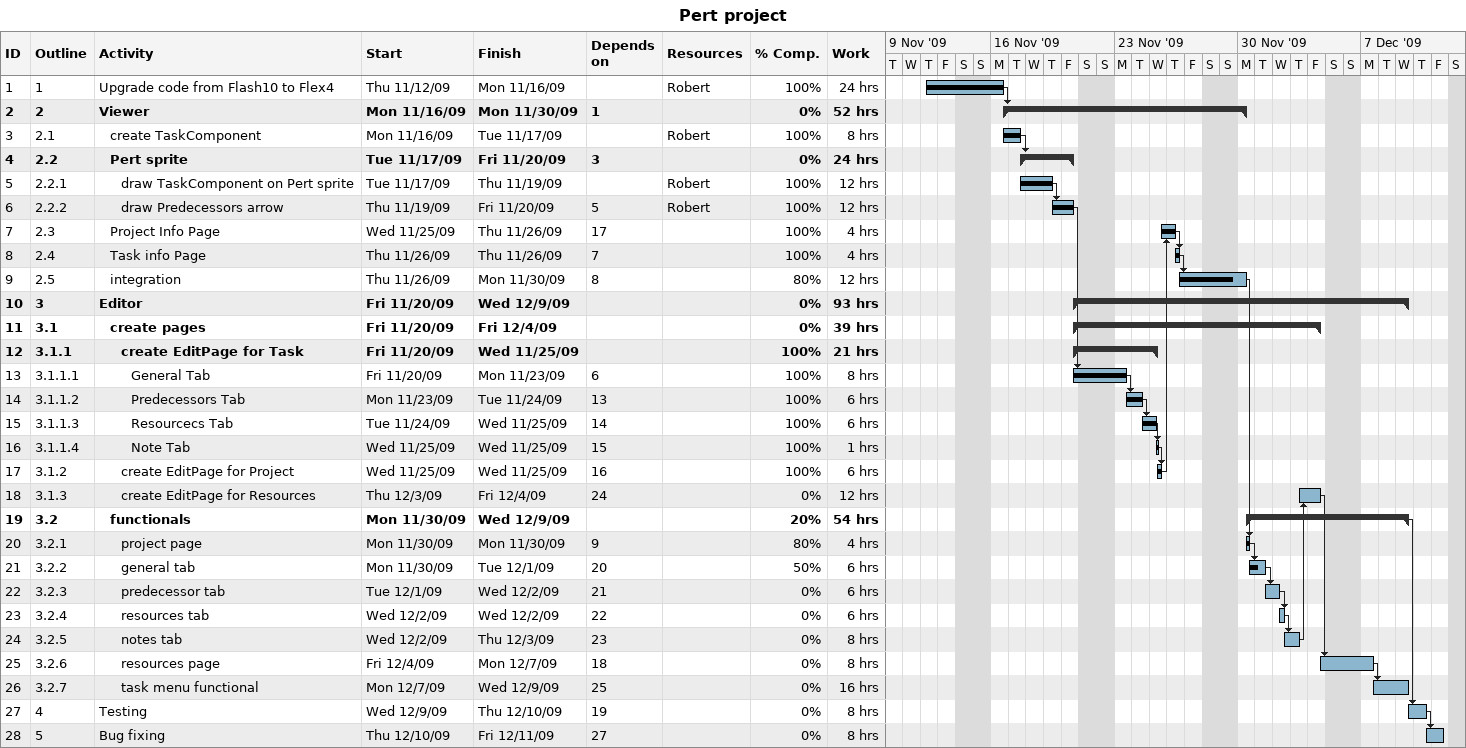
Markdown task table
Pert project

| ID | WBS | Task | Start | Finish | Predecessors | Resources | % complete | Work (h) |
|---|---|---|---|---|---|---|---|---|
| 1 | 1 | Upgrade code from Flash10 to Flex4 | 2009-11-12 | 2009-11-16 |  | Robert | 100 | 24 |
| 2 | 2 | **Viewer** | 2009-11-16 | 2009-11-30 | 1 |  | 0 | 52 |
| 3 | 2.1 | create TaskComponent | 2009-11-16 | 2009-11-17 |  | Robert | 100 | 8 |
| 4 | 2.2 | **Pert sprite** | 2009-11-17 | 2009-11-20 | 3 |  | 0 | 24 |
| 5 | 2.2.1 | draw TaskComponent on Pert sprite | 2009-11-17 | 2009-11-19 |  | Robert | 100 | 12 |
| 6 | 2.2.2 | draw Predecessors arrow | 2009-11-19 | 2009-11-20 | 5 | Robert | 100 | 12 |
| 7 | 2.3 | Project Info Page | 2009-11-25 | 2009-11-26 | 17 |  | 100 | 4 |
| 8 | 2.4 | Task info Page | 2009-11-26 | 2009-11-26 | 7 |  | 100 | 4 |
| 9 | 2.5 | integration | 2009-11-26 | 2009-11-30 | 8 |  | 80 | 12 |
| 10 | 3 | **Editor** | 2009-11-20 | 2009-12-09 |  |  | 0 | 93 |
| 11 | 3.1 | **create pages** | 2009-11-20 | 2009-12-04 |  |  | 0 | 39 |
| 12 | 3.1.1 | **create EditPage for Task** | 2009-11-20 | 2009-11-25 |  |  | 100 | 21 |
| 13 | 3.1.1.1 | General Tab | 2009-11-20 | 2009-11-23 | 6 |  | 100 | 8 |
| 14 | 3.1.1.2 | Predecessors Tab | 2009-11-23 | 2009-11-24 | 13 |  | 100 | 6 |
| 15 | 3.1.1.3 | Resourcecs Tab | 2009-11-24 | 2009-11-25 | 14 |  | 100 | 6 |
| 16 | 3.1.1.4 | Note Tab | 2009-11-25 | 2009-11-25 | 15 |  | 100 | 1 |
| 17 | 3.1.2 | create EditPage for Project | 2009-11-25 | 2009-11-25 | 16 |  | 100 | 6 |
| 18 | 3.1.3 | create EditPage for Resources | 2009-12-03 | 2009-12-04 | 24 |  | 0 | 12 |
| 19 | 3.2 | **functionals** | 2009-11-30 | 2009-12-09 |  |  | 20 | 54 |
| 20 | 3.2.1 | project page | 2009-11-30 | 2009-11-30 | 9 |  | 80 | 4 |
| 21 | 3.2.2 | general tab | 2009-11-30 | 2009-12-01 | 20 |  | 50 | 6 |
| 22 | 3.2.3 | predecessor tab | 2009-12-01 | 2009-12-02 | 21 |  | 0 | 6 |
| 23 | 3.2.4 | resources tab | 2009-12-02 | 2009-12-02 | 22 |  | 0 | 6 |
| 24 | 3.2.5 | notes tab | 2009-12-02 | 2009-12-03 | 23 |  | 0 | 8 |
| 25 | 3.2.6 | resources page | 2009-12-04 | 2009-12-07 | 18 |  | 0 | 8 |
| 26 | 3.2.7 | task menu functional | 2009-12-07 | 2009-12-09 | 25 |  | 0 | 16 |
| 27 | 4 | Testing | 2009-12-09 | 2009-12-10 | 19 |  | 0 | 8 |
| 28 | 5 | Bug fixing | 2009-12-10 | 2009-12-11 | 27 |  | 0 | 8 |
